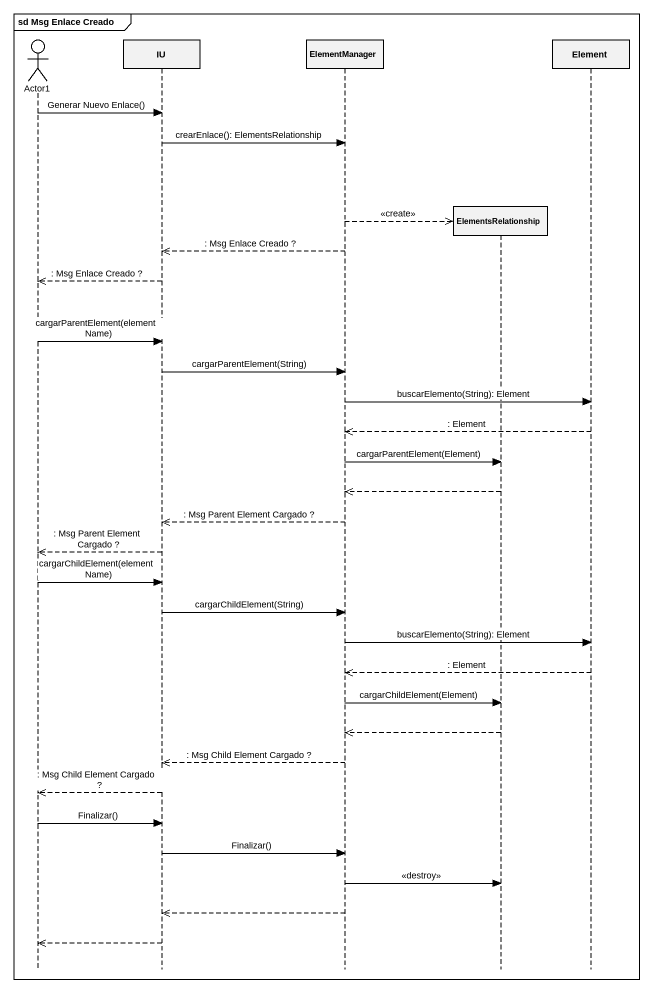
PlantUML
@startuml
mainframe sd Msg Enlace Creado
hide footbox
actor Actor1
participant IU
participant ElementManager
participant ElementsRelationship
participant Element

Actor1 -> IU : Generar Nuevo Enlace()
IU -> ElementManager : crearEnlace(): ElementsRelationship
ElementManager -->> ElementsRelationship ** : <<create>>
ElementManager -->> IU : : Msg Enlace Creado ?
IU -->> Actor1 : : Msg Enlace Creado ?
Actor1 -> IU : cargarParentElement(elementName)
IU -> ElementManager : cargarParentElement(String)
ElementManager -> Element : buscarElemento(String): Element
Element -->> ElementManager : : Element
ElementManager -> ElementsRelationship : cargarParentElement(Element)
ElementsRelationship -->> ElementManager
ElementManager -->> IU : : Msg Parent Element Cargado ?
IU -->> Actor1 : : Msg Parent Element Cargado ?
Actor1 -> IU : cargarChildElement(elementName)
IU -> ElementManager : cargarChildElement(String)
ElementManager -> Element : buscarElemento(String): Element
Element -->> ElementManager : : Element
ElementManager -> ElementsRelationship : cargarChildElement(Element)
ElementsRelationship -->> ElementManager
ElementManager -->> IU : : Msg Child Element Cargado ?
IU -->> Actor1 : : Msg Child Element Cargado ?
Actor1 -> IU : Finalizar()
IU -> ElementManager : Finalizar()
ElementManager -> ElementsRelationship : <<destroy>>
ElementManager -->> IU
IU -->> Actor1
@enduml
